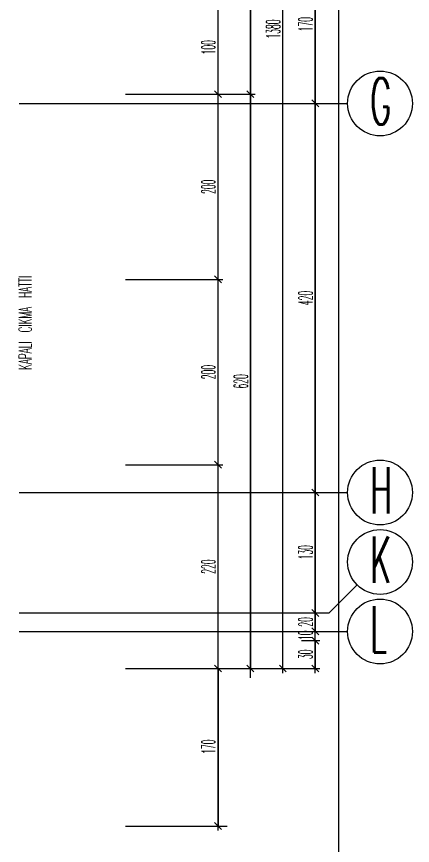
# Model space of a CAD drawing. Extents: x 78 to 306, y -397 to 18.
# Drawn here: x 272.2816 to 272.3671, y -396.7718 to -396.5928 of the extents above; entities that cross this region are included whole.
import ezdxf

# ---------------------------------------------------------------- set-up
doc = ezdxf.new("R2010")
doc.units = 0
doc.header["$LTSCALE"] = 0.5
doc.header["$MEASUREMENT"] = 0
doc.linetypes.add('DASHDOT2', pattern=[0.5, 0.25, -0.125, 0, -0.125])
doc.layers.get('0').update_dxf_attribs({"linetype": 'CONTINUOUS'})
for name, color, linetype in [('AKS', 5, 'DASHDOT2'), ('KAPI', 1, 'CONTINUOUS'), ('KOLON', 4, 'CONTINUOUS'), ('MERDIVEN', 3, 'CONTINUOUS'), ('OLCU', 31, 'CONTINUOUS'), ('TEFRIS', 11, 'CONTINUOUS')]:
    doc.layers.add(name, color=color, linetype=linetype)
doc.styles.add('ICMEKAN', font='romans.shx', dxfattribs={"width": 0.55, "height": 0.2})
doc.styles.add('OLCU', font='romans.shx', dxfattribs={"width": 0.6, "height": 0.125})
doc.styles.add('OLCUIC', font='ROMANS.SHX', dxfattribs={"width": 0.4, "height": 0.15})

msp = doc.modelspace()

# ---------------------------------------------------------------- linework, layer by layer
at = {"color": 0, "linetype": 'ByBlock'}
for p, q in [((272.324393941935, -396.6088098737721), (272.325893941935, -396.6103098737721)), ((272.325893941935, -396.6103098737721), (272.324393941935, -396.6088098737721)), ((272.3328939419345, -396.6103098737721), (272.3313939419345, -396.6088098737721)), ((272.3313939419345, -396.6088098737721), (272.3328939419345, -396.6103098737721)), ((272.3468939419345, -396.6123098737721), (272.3453939419345, -396.6108098737721)), ((272.3453939419345, -396.6108098737721), (272.3468939419345, -396.6123098737721)), ((272.324393941935, -396.6488098737721), (272.325893941935, -396.6503098737721)), ((272.325893941935, -396.6503098737721), (272.324393941935, -396.6488098737721)), ((272.324393941935, -396.6888098737721), (272.325893941935, -396.6903098737721)), ((272.325893941935, -396.6903098737721), (272.324393941935, -396.6888098737721)), ((272.3468939419345, -396.6963098737721), (272.3453939419345, -396.6948098737721)), ((272.3453939419345, -396.6948098737721), (272.3468939419345, -396.6963098737721)), ((272.3468939419345, -396.7223098737721), (272.3453939419345, -396.7208098737721)), ((272.3453939419345, -396.7208098737721), (272.3468939419345, -396.7223098737721)), ((272.3453939419345, -396.7248098737721), (272.3468939419345, -396.7263098737721)), ((272.3453939419345, -396.7248098737721), (272.3468939419345, -396.7263098737721)), ((272.3468939419345, -396.7283098737721), (272.3453939419345, -396.7268098737721)), ((272.3468939419345, -396.7283098737721), (272.3453939419345, -396.7268098737721)), ((272.324393941935, -396.7328098737721), (272.325893941935, -396.7343098737721)), ((272.3258939419345, -396.7343098737721), (272.3243939419345, -396.7328098737721)), ((272.3313939419345, -396.7328098737721), (272.3328939419345, -396.7343098737721)), ((272.3383939419338, -396.7328098737721), (272.3398939419337, -396.7343098737721)), ((272.3453939419345, -396.7328098737721), (272.3468939419345, -396.7343098737721)), ((272.3243939419345, -396.7668098737721), (272.3258939419345, -396.7683098737721))]:
    msp.add_line(p, q, dxfattribs=at)
at = {"layer": 'AKS'}
for p, q in [((272.0571439419351, -396.6115598737721), (272.3531439419343, -396.6115598737721)), ((272.0571439419351, -396.6955598737721), (272.3531439419343, -396.6955598737721)), ((272.3491439419351, -396.7215598737721), (272.3551941944668, -396.7155096212404)), ((272.0571439419351, -396.7215598737721), (272.3491439419351, -396.7215598737721)), ((272.0571439419351, -396.7255598737721), (272.3531439419343, -396.7255598737721))]:
    msp.add_line(p, q, dxfattribs=at)
at = {"layer": 'MERDIVEN'}
msp.add_line((272.3511439419365, -396.3350726445885), (272.3511439419334, -396.9119153007402), dxfattribs=at)
at = {"layer": 'OLCU', "ltscale": 1.4}
for p, q in [((272.3251439419337, -396.7685598737721), (272.3251439419337, -396.4565598737721)), ((272.3321439419337, -396.7355598737721), (272.3321439419337, -396.4565598737721)), ((272.3391439419337, -396.7345598737721), (272.3391439419337, -396.4565598737721)), ((272.3391439419337, -396.7335598737721), (272.3391439419337, -396.4575598737721)), ((272.3461439419337, -396.7345598737721), (272.3461439419337, -396.4565598737721)), ((272.3321439419345, -396.4995598737721), (272.3321439419345, -396.6095598737721)), ((272.3461439419345, -396.5775598737721), (272.3461439419345, -396.6115598737721)), ((272.325143941935, -396.6095598737721), (272.325143941935, -396.5895598737721)), ((272.3051439419345, -396.6095598737721), (272.3331439419345, -396.6095598737721)), ((272.305143941935, -396.6095598737721), (272.326143941935, -396.6095598737721)), ((272.325143941935, -396.6495598737721), (272.325143941935, -396.6095598737721)), ((272.3321439419345, -396.6095598737721), (272.3321439419345, -396.7335598737721)), ((272.3461439419345, -396.6115598737721), (272.3461439419345, -396.6955598737721)), ((272.305143941935, -396.6495598737721), (272.326143941935, -396.6495598737721)), ((272.325143941935, -396.6895598737721), (272.325143941935, -396.6495598737721)), ((272.305143941935, -396.6895598737721), (272.326143941935, -396.6895598737721)), ((272.325143941935, -396.7335598737721), (272.325143941935, -396.6895598737721)), ((272.3461439419345, -396.6955598737721), (272.3461439419345, -396.7215598737721)), ((272.3461439419345, -396.7215598737721), (272.3461439419345, -396.7255598737721)), ((272.3461439419345, -396.7255598737721), (272.3461439419345, -396.7240598737721)), ((272.3471439419345, -396.7275598737721), (272.3431439419345, -396.7275598737721)), ((272.3461439419345, -396.7275598737721), (272.3461439419345, -396.7335598737721)), ((272.3461439419345, -396.7275598737721), (272.3461439419345, -396.7290598737721)), ((272.3051439419345, -396.7335598737721), (272.3471439419345, -396.7335598737721)), ((272.3251439419345, -396.7335598737721), (272.3251439419345, -396.7675598737721)), ((272.3051439419345, -396.7675598737721), (272.327143941935, -396.7675598737721))]:
    msp.add_line(p, q, dxfattribs=at)
at = {"layer": 'TEFRIS'}
for centre in [(272.3601439419351, -396.6115598737721), (272.3601439419351, -396.6955598737721), (272.3601439419351, -396.7105598737721), (272.3601439419351, -396.7255598737721)]:
    msp.add_circle(centre, 0.006999999999999999, dxfattribs=at)

# ---------------------------------------------------------------- texts
at = {"layer": 'KAPI', "linetype": 'Continuous', "style": 'ICMEKAN', "width": 0.5}
msp.add_text('KAPALI  CIKMA  HATTI', height=0.0028, rotation=90, dxfattribs=at).set_placement((272.2848589709734, -396.6691024991443))
at = {"layer": 'KOLON', "style": 'OLCU', "width": 0.5}
for s, p in [('G', (272.3580090692909, -396.6160754963981)), ('H', (272.3580090692909, -396.7000754963981)), ('K', (272.3580090692909, -396.7150754963982)), ('L', (272.3580090692909, -396.7300754963982))]:
    msp.add_text(s, height=0.01, dxfattribs=at).set_placement(p)
at = {"layer": 'OLCU', "style": 'OLCUIC', "width": 0.4}
for s, p in [('1380', (272.3385439419337, -396.5975598737721)), ('170', (272.3455439419345, -396.5959884452006)), ('100', (272.324543941935, -396.6009884452006)), ('200', (272.324543941935, -396.631102730915)), ('420', (272.3455439419345, -396.655102730915)), ('200', (272.324543941935, -396.6711027309149)), ('620', (272.3315439419345, -396.6731027309149)), ('130', (272.3455439419345, -396.7099884452007)), ('220', (272.324543941935, -396.713102730915)), ('20', (272.3455439419345, -396.7245313023435)), ('10', (272.3455439419345, -396.7274170166292)), ('30', (272.3455439419345, -396.7315313023435)), ('170', (272.3245439419345, -396.7519884452007))]:
    msp.add_text(s, height=0.003, rotation=90, dxfattribs=at).set_placement(p)

doc.saveas('drawing.dxf')
